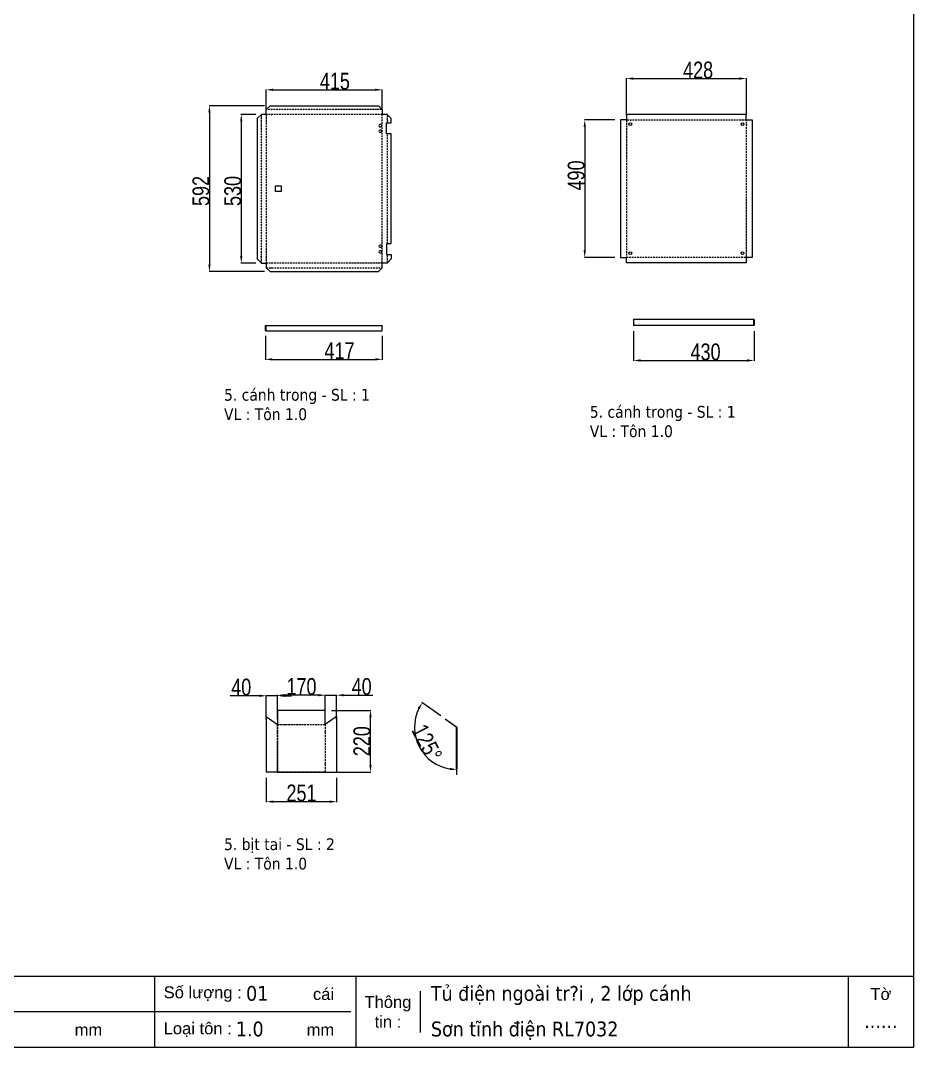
# Model space of a CAD drawing. Header units: inches. Extents: x 21 to 136330, y 8 to 58290.
# Drawn here: x 17572 to 20756, y 19901 to 23563 of the extents above; entities that cross this region are included whole.
import ezdxf
from ezdxf.enums import TextEntityAlignment as Align

# ---------------------------------------------------------------- set-up
doc = ezdxf.new("R2010")
doc.units = ezdxf.units.IN
doc.header["$MEASUREMENT"] = 0
doc.linetypes.add('HIDDEN', pattern=[9.525, 6.35, -3.175])
doc.layers.add('0 TĂNG CỨNG', color=7, linetype='Continuous', lineweight=15)
doc.layers.add('@.0.DM. NÉT ĐỨT', color=8, linetype='HIDDEN', lineweight=9)
doc.layers.add('@.0.DM. NÉT CHÍNH', color=7, linetype='Continuous')
doc.layers.add('@.DM. ĐIỂM DẤU', color=1, linetype='Continuous')
doc.layers.add('@.DM. KÍCH THƯỚC', color=8, linetype='Continuous', transparency=0.2)
doc.layers.add('@.DM. KÍCH THƯỚC @ 1', color=8, linetype='Continuous', transparency=0.2)
doc.styles.add('ARIAL', font='arial.ttf')
doc.styles.add('Note Text (ISO)', font='tahoma.ttf')
doc.styles.add('roman', font='roman.shx', dxfattribs={"width": 0.8})
doc.styles.add('Tahoma (Input Text)', font='tahoma.ttf')
doc.dimstyles.new('Kích thước Duy Mạnh', dxfattribs={"dimtxt": 30, "dimasz": 25, "dimexe": 1.25, "dimexo": 20, "dimtad": 1, "dimdec": 1, "dimtxsty": 'roman', "dimcen": 2.5, "dimclrd": 8, "dimclre": 8, "dimclrt": 2, "dimadec": 0, "dimazin": 0, "dimtfac": 1, "dimtdec": 1, "dimtix": 1, "dimtmove": 0, "dimatfit": 3, "dimfxl": 1, "dimtfillclr": 1, "dimarcsym": 0})

# ---------------------------------------------------------------- blocks, each defined once
blk = doc.blocks.new('*D1164')
at = {"layer": '@.DM. KÍCH THƯỚC', "color": 8, "lineweight": -2, "transparency": 16777216}
for p, q in [((18410.9, 23228.1), (18357.7, 23228.1)), ((18410.9, 22698.1), (18357.7, 22698.1))]:
    blk.add_line(p, q, dxfattribs=at)
at = {"layer": '@.DM. KÍCH THƯỚC', "lineweight": -2, "transparency": 16777216}
blk.add_line((18358.9, 23203.1), (18358.9, 22723.1), dxfattribs=at)
at = {"layer": '@.DM. KÍCH THƯỚC', "transparency": 16777216}
for points in [[(18354.7, 23203.1), (18363.1, 23203.1), (18358.9, 23228.1)], [(18354.7, 22723.1), (18363.1, 22723.1), (18358.9, 22698.1)]]:
    blk.add_solid(points, dxfattribs=at)
at = {"layer": 'Defpoints', "color": 0, "transparency": 16777216}
for p in [(18430.9, 23228.1), (18358.9, 22698.1), (18430.9, 22698.1)]:
    blk.add_point(p, dxfattribs=at)
at = {"layer": '@.DM. KÍCH THƯỚC', "color": 2, "transparency": 16777216, "insert": (18298.3, 22901.4), "char_height": 60, "attachment_point": 1, "rotation": 90, "style": 'roman'}
blk.add_mtext('530', dxfattribs=at)
blk = doc.blocks.new('*D1165')
at = {"layer": '@.DM. KÍCH THƯỚC', "color": 8, "lineweight": -2, "transparency": 16777216}
for p, q in [((18441.5, 23258.9), (18244.3, 23258.9)), ((18441.5, 22667.3), (18244.3, 22667.3))]:
    blk.add_line(p, q, dxfattribs=at)
at = {"layer": '@.DM. KÍCH THƯỚC', "lineweight": -2, "transparency": 16777216}
blk.add_line((18245.5, 23233.9), (18245.5, 22692.3), dxfattribs=at)
at = {"layer": '@.DM. KÍCH THƯỚC', "transparency": 16777216}
for points in [[(18241.3, 23233.9), (18249.7, 23233.9), (18245.5, 23258.9)], [(18241.3, 22692.3), (18249.7, 22692.3), (18245.5, 22667.3)]]:
    blk.add_solid(points, dxfattribs=at)
at = {"layer": 'Defpoints', "color": 0, "transparency": 16777216}
for p in [(18461.5, 23258.9), (18245.5, 22667.3), (18461.5, 22667.3)]:
    blk.add_point(p, dxfattribs=at)
at = {"layer": '@.DM. KÍCH THƯỚC', "color": 2, "transparency": 16777216, "insert": (18184.9, 22901.4), "char_height": 60, "attachment_point": 1, "rotation": 90, "style": 'roman'}
blk.add_mtext('592', dxfattribs=at)
blk = doc.blocks.new('*D1168')
at = {"layer": '@.DM. KÍCH THƯỚC', "color": 8, "lineweight": -2, "transparency": 16777216}
for p, q in [((18445.2, 22438), (18445.2, 22353.5)), ((18861.8, 22438), (18861.8, 22353.5))]:
    blk.add_line(p, q, dxfattribs=at)
at = {"layer": '@.DM. KÍCH THƯỚC', "lineweight": -2, "transparency": 16777216}
blk.add_line((18470.2, 22354.7), (18836.8, 22354.7), dxfattribs=at)
at = {"layer": '@.DM. KÍCH THƯỚC', "transparency": 16777216}
for points in [[(18470.2, 22358.9), (18470.2, 22350.5), (18445.2, 22354.7)], [(18836.8, 22358.9), (18836.8, 22350.5), (18861.8, 22354.7)]]:
    blk.add_solid(points, dxfattribs=at)
at = {"layer": 'Defpoints', "color": 0, "transparency": 16777216}
for p in [(18445.2, 22458), (18861.8, 22458), (18861.8, 22354.7)]:
    blk.add_point(p, dxfattribs=at)
at = {"layer": '@.DM. KÍCH THƯỚC', "color": 2, "transparency": 16777216, "insert": (18655.7, 22415.3), "char_height": 60, "attachment_point": 1, "style": 'roman'}
blk.add_mtext('417', dxfattribs=at)
blk = doc.blocks.new('*D1179')
at = {"layer": '@.DM. KÍCH THƯỚC', "color": 8, "lineweight": -2, "transparency": 16777216}
for p, q in [((19757.9, 22455.4), (19757.9, 22349.4)), ((20187.9, 22455.4), (20187.9, 22349.4))]:
    blk.add_line(p, q, dxfattribs=at)
at = {"layer": '@.DM. KÍCH THƯỚC', "lineweight": -2, "transparency": 16777216}
blk.add_line((19782.9, 22350.7), (20162.9, 22350.7), dxfattribs=at)
at = {"layer": '@.DM. KÍCH THƯỚC', "transparency": 16777216}
for points in [[(19782.9, 22354.8), (19782.9, 22346.5), (19757.9, 22350.7)], [(20162.9, 22354.8), (20162.9, 22346.5), (20187.9, 22350.7)]]:
    blk.add_solid(points, dxfattribs=at)
at = {"layer": 'Defpoints', "color": 0, "transparency": 16777216}
for p in [(19757.9, 22475.4), (20187.9, 22475.4), (20187.9, 22350.7)]:
    blk.add_point(p, dxfattribs=at)
at = {"layer": '@.DM. KÍCH THƯỚC', "color": 2, "transparency": 16777216, "insert": (19961.2, 22411.3), "char_height": 60, "attachment_point": 1, "style": 'roman'}
blk.add_mtext('430', dxfattribs=at)
blk = doc.blocks.new('*D1180')
at = {"layer": '@.DM. KÍCH THƯỚC', "color": 8, "lineweight": -2, "transparency": 16777216}
for p, q in [((18447.4, 23245.7), (18447.4, 23316.9)), ((18862, 23245.7), (18862, 23316.9))]:
    blk.add_line(p, q, dxfattribs=at)
at = {"layer": '@.DM. KÍCH THƯỚC', "lineweight": -2, "transparency": 16777216}
blk.add_line((18472.4, 23315.6), (18837, 23315.6), dxfattribs=at)
at = {"layer": '@.DM. KÍCH THƯỚC', "transparency": 16777216}
for points in [[(18472.4, 23319.8), (18472.4, 23311.5), (18447.4, 23315.6)], [(18837, 23319.8), (18837, 23311.5), (18862, 23315.6)]]:
    blk.add_solid(points, dxfattribs=at)
at = {"layer": 'Defpoints', "color": 0, "transparency": 16777216}
for p in [(18862, 23315.6), (18447.4, 23225.7), (18862, 23225.7)]:
    blk.add_point(p, dxfattribs=at)
at = {"layer": '@.DM. KÍCH THƯỚC', "color": 2, "transparency": 16777216, "insert": (18639.2, 23376.3), "char_height": 60, "attachment_point": 1, "style": 'roman'}
blk.add_mtext('415', dxfattribs=at)
blk = doc.blocks.new('*D1181')
at = {"layer": '@.DM. KÍCH THƯỚC', "color": 8, "lineweight": -2, "transparency": 16777216}
for p, q in [((19732.3, 23225.7), (19732.3, 23357)), ((20160.2, 23225.7), (20160.2, 23357))]:
    blk.add_line(p, q, dxfattribs=at)
at = {"layer": '@.DM. KÍCH THƯỚC', "lineweight": -2, "transparency": 16777216}
blk.add_line((19757.3, 23355.7), (20135.2, 23355.7), dxfattribs=at)
at = {"layer": '@.DM. KÍCH THƯỚC', "transparency": 16777216}
for points in [[(19757.3, 23359.9), (19757.3, 23351.5), (19732.3, 23355.7)], [(20135.2, 23359.9), (20135.2, 23351.5), (20160.2, 23355.7)]]:
    blk.add_solid(points, dxfattribs=at)
at = {"layer": 'Defpoints', "color": 0, "transparency": 16777216}
for p in [(20160.2, 23355.7), (19732.3, 23205.7), (20160.2, 23205.7)]:
    blk.add_point(p, dxfattribs=at)
at = {"layer": '@.DM. KÍCH THƯỚC', "color": 2, "transparency": 16777216, "insert": (19934.5, 23416.3), "char_height": 60, "attachment_point": 1, "style": 'roman'}
blk.add_mtext('428', dxfattribs=at)
blk = doc.blocks.new('*D1182')
at = {"layer": '@.DM. KÍCH THƯỚC', "color": 8, "lineweight": -2, "transparency": 16777216}
for p, q in [((19691.3, 23208.1), (19582.5, 23208.1)), ((19691.3, 22718.1), (19582.5, 22718.1))]:
    blk.add_line(p, q, dxfattribs=at)
at = {"layer": '@.DM. KÍCH THƯỚC', "lineweight": -2, "transparency": 16777216}
blk.add_line((19583.7, 23183.1), (19583.7, 22743.1), dxfattribs=at)
at = {"layer": '@.DM. KÍCH THƯỚC', "transparency": 16777216}
for points in [[(19579.6, 23183.1), (19587.9, 23183.1), (19583.7, 23208.1)], [(19579.6, 22743.1), (19587.9, 22743.1), (19583.7, 22718.1)]]:
    blk.add_solid(points, dxfattribs=at)
at = {"layer": 'Defpoints', "color": 0, "transparency": 16777216}
for p in [(19711.3, 23208.1), (19583.7, 22718.1), (19711.3, 22718.1)]:
    blk.add_point(p, dxfattribs=at)
at = {"layer": '@.DM. KÍCH THƯỚC', "color": 2, "transparency": 16777216, "insert": (19523.1, 22956.8), "char_height": 60, "attachment_point": 1, "rotation": 90, "style": 'roman'}
blk.add_mtext('490', dxfattribs=at)
blk = doc.blocks.new('KHUNG KT1')
at = {"color": 7}
for p, q in [((7128, -4752), (0, -4752)), ((4052.8, -4752), (4052.8, -5040)), ((4868.8, -4752), (4868.8, -5040)), ((6864, -4752), (6864, -5040)), ((5128.7, -4812), (5128.7, -4980)), ((4848, -4896), (0, -4896))]:
    blk.add_line(p, q, dxfattribs=at)
blk.add_lwpolyline([(0, 0), (7128, 0), (7128, -5040), (0, -5040)], close=True, dxfattribs=at)
at = {"color": 2, "char_height": 48, "style": 'ARIAL'}
for s, insert, width, attachment_point in [('  Số lượng :', (4052.8, -4824), 2202.321, 4), ('cái', (4695, -4824), 2202.321, 4), ('Tờ', (6996, -4824), 264, 5), ('Thông\\Ptin :', (4998.8, -4896), 259.945, 5), ('  Loại tôn :', (4052.8, -4968), 2202.321, 4), ('mm', (3729.5, -4968), 2202.321, 4), ('mm', (4669.3, -4968), 2202.321, 4)]:
    blk.add_mtext(s, dxfattribs=dict(at, insert=insert, width=width, attachment_point=attachment_point))
at = {"color": 1, "style": 'Tahoma (Input Text)', "flags": 8}
for tag, p in [('#01', (328.9, -4851.1)), ('#03', (1514.7, -4846.3)), ('#05', (2819, -4851.1)), ('#07', (4424, -4851.1)), ('#09', (5172.9, -4851.1)), ('#02', (189.8, -4995.1)), ('#04', (1755.3, -4995.1)), ('#06', (2727.8, -4995.1)), ('#08', (4382.7, -4995.1)), ('#10', (5172.9, -4995.1))]:
    blk.add_attdef(tag, p, '', height=60, dxfattribs=at)
blk.add_attdef('#11', text='', height=60, dxfattribs=at).set_placement((6996, -4961.6), align=Align.CENTER)
at = {"layer": '0 TĂNG CỨNG', "color": 1, "style": 'ARIAL'}
blk.add_attdef('#12', (852.8, -4987.6), '', height=60, dxfattribs=at)
blk = doc.blocks.new('*D1207')
at = {"layer": '@.DM. KÍCH THƯỚC', "color": 8, "lineweight": -2, "transparency": 16777216}
for p, q in [((19071.2, 21083.8), (19003.2, 21131.6)), ((19128.1, 20873.1), (19128.1, 20890.8))]:
    blk.add_line(p, q, dxfattribs=at)
at = {"layer": '@.DM. KÍCH THƯỚC', "lineweight": -2, "transparency": 16777216}
blk.add_arc((19128.1, 21043.6), 151.5, 154.2911, 260.5368, dxfattribs=at)
at = {"layer": '@.DM. KÍCH THƯỚC', "transparency": 16777216}
for points in [[(18988, 21111.5), (18995.2, 21107.2), (19004.3, 21130.9)], [(19103.6, 20898.3), (19102.9, 20890), (19128.1, 20892.1)]]:
    blk.add_solid(points, dxfattribs=at)
at = {"layer": 'Defpoints', "color": 0, "transparency": 16777216}
for p in [(19087.5, 21072.2), (18977.6, 21026.3), (19128.1, 21043.6), (19128.1, 21043.6), (19128.1, 20893.1)]:
    blk.add_point(p, dxfattribs=at)
at = {"layer": '@.DM. KÍCH THƯỚC', "color": 2, "transparency": 16777216, "insert": (19020.8, 20987.9), "char_height": 60, "attachment_point": 5, "rotation": 297.4139, "style": 'roman'}
blk.add_mtext('125°', dxfattribs=at)
blk = doc.blocks.new('*D1208')
at = {"layer": '@.DM. KÍCH THƯỚC', "lineweight": -2, "transparency": 16777216}
for p, q in [((18423.3, 21155.2), (18319.3, 21155.2)), ((18488.6, 21155.2), (18448.3, 21155.2)), ((18513.6, 21155.2), (18538.6, 21155.2))]:
    blk.add_line(p, q, dxfattribs=at)
at = {"layer": '@.DM. KÍCH THƯỚC', "color": 8, "lineweight": -2, "transparency": 16777216}
for p, q in [((18448.3, 21070.1), (18448.3, 21156.4)), ((18488.6, 21073.2), (18488.6, 21156.4))]:
    blk.add_line(p, q, dxfattribs=at)
at = {"layer": '@.DM. KÍCH THƯỚC', "transparency": 16777216}
for points in [[(18423.3, 21159.3), (18423.3, 21151), (18448.3, 21155.2)], [(18513.6, 21159.3), (18513.6, 21151), (18488.6, 21155.2)]]:
    blk.add_solid(points, dxfattribs=at)
at = {"layer": 'Defpoints', "color": 0, "transparency": 16777216}
for p in [(18448.3, 21155.2), (18488.6, 21053.2), (18448.3, 21050.1)]:
    blk.add_point(p, dxfattribs=at)
at = {"layer": '@.DM. KÍCH THƯỚC', "color": 2, "transparency": 16777216, "insert": (18358.8, 21185.8), "char_height": 60, "attachment_point": 5, "style": 'roman'}
blk.add_mtext('40', dxfattribs=at)
blk = doc.blocks.new('*D1209')
at = {"layer": '@.DM. KÍCH THƯỚC', "color": 8, "lineweight": -2, "transparency": 16777216}
for p, q in [((18488.6, 21123.2), (18488.6, 21158.5)), ((18658.6, 21123.2), (18658.6, 21158.5))]:
    blk.add_line(p, q, dxfattribs=at)
at = {"layer": '@.DM. KÍCH THƯỚC', "lineweight": -2, "transparency": 16777216}
blk.add_line((18633.6, 21157.2), (18513.6, 21157.2), dxfattribs=at)
at = {"layer": '@.DM. KÍCH THƯỚC', "transparency": 16777216}
for points in [[(18513.6, 21161.4), (18513.6, 21153.1), (18488.6, 21157.2)], [(18633.6, 21161.4), (18633.6, 21153.1), (18658.6, 21157.2)]]:
    blk.add_solid(points, dxfattribs=at)
at = {"layer": 'Defpoints', "color": 0, "transparency": 16777216}
for p in [(18488.6, 21157.2), (18488.6, 21103.2), (18658.6, 21103.2)]:
    blk.add_point(p, dxfattribs=at)
at = {"layer": '@.DM. KÍCH THƯỚC', "color": 2, "transparency": 16777216, "insert": (18573.6, 21187.9), "char_height": 60, "attachment_point": 5, "style": 'roman'}
blk.add_mtext('170', dxfattribs=at)
blk = doc.blocks.new('*D1210')
at = {"layer": '@.DM. KÍCH THƯỚC', "lineweight": -2, "transparency": 16777216}
for p, q in [((18633.6, 21157.2), (18608.6, 21157.2)), ((18658.6, 21157.2), (18698.9, 21157.2)), ((18723.9, 21157.2), (18827.8, 21157.2))]:
    blk.add_line(p, q, dxfattribs=at)
at = {"layer": '@.DM. KÍCH THƯỚC', "color": 8, "lineweight": -2, "transparency": 16777216}
for p, q in [((18658.6, 21073.2), (18658.6, 21158.5)), ((18698.9, 21070.1), (18698.9, 21158.5))]:
    blk.add_line(p, q, dxfattribs=at)
at = {"layer": '@.DM. KÍCH THƯỚC', "transparency": 16777216}
for points in [[(18633.6, 21161.4), (18633.6, 21153.1), (18658.6, 21157.2)], [(18723.9, 21161.4), (18723.9, 21153.1), (18698.9, 21157.2)]]:
    blk.add_solid(points, dxfattribs=at)
at = {"layer": 'Defpoints', "color": 0, "transparency": 16777216}
for p in [(18698.9, 21157.2), (18658.6, 21053.2), (18698.9, 21050.1)]:
    blk.add_point(p, dxfattribs=at)
at = {"layer": '@.DM. KÍCH THƯỚC', "color": 2, "transparency": 16777216, "insert": (18788.3, 21187.9), "char_height": 60, "attachment_point": 5, "style": 'roman'}
blk.add_mtext('40', dxfattribs=at)
blk = doc.blocks.new('*D1211')
at = {"layer": '@.DM. KÍCH THƯỚC', "color": 8, "lineweight": -2, "transparency": 16777216}
for p, q in [((18448.3, 20863.2), (18448.3, 20776.4)), ((18698.9, 20863.2), (18698.9, 20776.4))]:
    blk.add_line(p, q, dxfattribs=at)
at = {"layer": '@.DM. KÍCH THƯỚC', "lineweight": -2, "transparency": 16777216}
blk.add_line((18473.3, 20777.7), (18673.9, 20777.7), dxfattribs=at)
at = {"layer": '@.DM. KÍCH THƯỚC', "transparency": 16777216}
for points in [[(18473.3, 20781.9), (18473.3, 20773.5), (18448.3, 20777.7)], [(18673.9, 20781.9), (18673.9, 20773.5), (18698.9, 20777.7)]]:
    blk.add_solid(points, dxfattribs=at)
at = {"layer": 'Defpoints', "color": 0, "transparency": 16777216}
for p in [(18448.3, 20883.2), (18698.9, 20883.2), (18698.9, 20777.7)]:
    blk.add_point(p, dxfattribs=at)
at = {"layer": '@.DM. KÍCH THƯỚC', "color": 2, "transparency": 16777216, "insert": (18573.6, 20808.3), "char_height": 60, "attachment_point": 5, "style": 'roman'}
blk.add_mtext('251', dxfattribs=at)
blk = doc.blocks.new('*D1212')
at = {"layer": '@.DM. KÍCH THƯỚC', "color": 8, "lineweight": -2, "transparency": 16777216}
for p, q in [((18680.7, 21103.2), (18821, 21103.2)), ((18680.7, 20883.2), (18821, 20883.2))]:
    blk.add_line(p, q, dxfattribs=at)
at = {"layer": '@.DM. KÍCH THƯỚC', "lineweight": -2, "transparency": 16777216}
blk.add_line((18819.8, 20908.2), (18819.8, 21078.2), dxfattribs=at)
at = {"layer": '@.DM. KÍCH THƯỚC', "transparency": 16777216}
for points in [[(18815.6, 21078.2), (18823.9, 21078.2), (18819.8, 21103.2)], [(18815.6, 20908.2), (18823.9, 20908.2), (18819.8, 20883.2)]]:
    blk.add_solid(points, dxfattribs=at)
at = {"layer": 'Defpoints', "color": 0, "transparency": 16777216}
for p in [(18660.7, 21103.2), (18819.8, 21103.2), (18660.7, 20883.2)]:
    blk.add_point(p, dxfattribs=at)
at = {"layer": '@.DM. KÍCH THƯỚC', "color": 2, "transparency": 16777216, "insert": (18789.2, 20993.2), "char_height": 60, "attachment_point": 5, "rotation": 90, "style": 'roman'}
blk.add_mtext('220', dxfattribs=at)

msp = doc.modelspace()

# ---------------------------------------------------------------- linework, layer by layer
at = {"lineweight": -2}
for p, q in [((18658.5767, 21103.2288), (18488.5767, 21103.2288)), ((18488.5767, 21103.2288), (18488.5767, 21053.2288)), ((18658.5767, 21053.2288), (18658.5767, 21103.2288)), ((18448.2924, 21081.5131), (18488.5767, 21053.2288)), ((18448.2924, 21081.5131), (18448.2924, 20883.2288)), ((18698.861, 21081.5131), (18658.5767, 21053.2288)), ((18698.861, 21081.5131), (18698.861, 20883.2288)), ((18488.5767, 20883.2288), (18448.2924, 20883.2288)), ((18488.5767, 20883.2288), (18658.5767, 20883.2288)), ((18658.5767, 20883.2288), (18698.861, 20883.2288))]:
    msp.add_line(p, q, dxfattribs=at)
msp.add_lwpolyline([(19087.5044, 21072.2437), (19128.1401, 21043.608), (19128.1401, 20893.1109), (19126.9401, 20893.1109), (19126.9401, 21043.1109), (19086.6559, 21071.3952)], close=True, dxfattribs=at)
at = {"layer": '@.0.DM. NÉT CHÍNH', "color": 0}
for p, q in [((19759.1382, 22494.9623), (19757.9382, 22494.9623)), ((19757.9382, 22494.9623), (19757.9382, 22475.3623)), ((19759.1382, 22475.3623), (19759.1382, 22494.9623)), ((19760.3382, 22494.9623), (19759.3382, 22494.9623)), ((19759.3382, 22475.3623), (19759.3382, 22494.9623)), ((19760.3382, 22497.3623), (19760.3382, 22496.1623)), ((19760.3382, 22497.3623), (20185.5382, 22497.3623)), ((19760.3382, 22496.1623), (19760.3382, 22494.9623)), ((20185.5382, 22496.1623), (19760.3382, 22496.1623)), ((19767.9382, 22496.1623), (19767.9382, 22497.3623)), ((19777.9382, 22496.1623), (19777.9382, 22497.3623)), ((20167.9382, 22496.1623), (20167.9382, 22497.3623)), ((20177.9382, 22496.1623), (20177.9382, 22497.3623)), ((20185.5382, 22496.1623), (20185.5382, 22497.3623)), ((20185.5382, 22494.9623), (20185.5382, 22496.1623)), ((20186.5382, 22494.9623), (20185.5382, 22494.9623)), ((20186.5382, 22494.9623), (20186.5382, 22475.3623)), ((20186.7382, 22475.3623), (20186.7382, 22494.9623)), ((20186.7382, 22494.9623), (20187.9382, 22494.9623)), ((20187.9382, 22494.9623), (20187.9382, 22475.3623)), ((18445.1572, 22457.979), (18445.1572, 22473.179)), ((18445.1572, 22473.179), (18446.3572, 22473.179)), ((18446.3572, 22457.979), (18445.1572, 22457.979)), ((18446.3572, 22473.179), (18446.3572, 22457.979)), ((18446.5572, 22457.979), (18446.5572, 22473.179)), ((18447.5572, 22457.979), (18446.5572, 22457.979)), ((18447.628, 22475.579), (18447.5572, 22475.579)), ((18447.5572, 22475.5661), (18447.5572, 22475.579)), ((18447.5572, 22475.188), (18447.5572, 22475.5661)), ((18447.5572, 22474.379), (18447.5572, 22475.188)), ((18447.5572, 22474.379), (18447.628, 22474.379)), ((18447.5572, 22457.979), (18447.5572, 22456.779)), ((18447.5572, 22456.779), (18447.5572, 22455.579)), ((18447.5572, 22456.779), (18859.3572, 22456.779)), ((18859.3572, 22455.579), (18447.5572, 22455.579)), ((18447.628, 22475.579), (18859.2865, 22475.579)), ((18447.628, 22474.379), (18447.628, 22475.579)), ((18859.2865, 22474.379), (18447.628, 22474.379)), ((18460.1572, 22474.379), (18460.1572, 22475.579)), ((18460.228, 22474.379), (18460.228, 22475.579)), ((18846.6865, 22474.379), (18846.6865, 22475.579)), ((18846.7572, 22474.379), (18846.7572, 22475.579)), ((18848.2572, 22455.579), (18848.2572, 22456.779)), ((18859.2572, 22455.579), (18859.2572, 22456.779)), ((18859.2865, 22474.379), (18859.2865, 22475.579)), ((18859.3572, 22475.579), (18859.2865, 22475.579)), ((18859.3572, 22474.379), (18859.2865, 22474.379)), ((18859.3572, 22475.5661), (18859.3572, 22475.579)), ((18859.3572, 22475.188), (18859.3572, 22475.5661)), ((18859.3572, 22474.379), (18859.3572, 22475.188)), ((18859.3572, 22456.779), (18859.3572, 22457.979)), ((18860.3572, 22457.979), (18859.3572, 22457.979)), ((18859.3572, 22455.579), (18859.3572, 22456.779)), ((18860.3572, 22473.179), (18860.3572, 22457.979)), ((18860.5572, 22473.179), (18860.5572, 22457.979)), ((18861.7572, 22473.179), (18860.5572, 22473.179)), ((18861.7572, 22472.079), (18860.5572, 22472.079)), ((18860.5572, 22457.979), (18861.7572, 22457.979)), ((18861.7572, 22457.979), (18861.7572, 22473.179)), ((19757.9382, 22475.3623), (19759.1382, 22475.3623)), ((20186.5382, 22475.3623), (19759.3382, 22475.3623)), ((20187.9382, 22475.3623), (20186.7382, 22475.3623))]:
    msp.add_line(p, q, dxfattribs=at)
for points in [[(18447.8054, 23227.0844), (18447.8054, 23228.1067), (18447.8054, 23245.2646), (18461.4761, 23258.9353), (18847.9347, 23258.9353), (18861.6054, 23245.2646), (18861.6054, 23228.1067), (18861.6054, 23227.0844)], [(18447.8054, 23228.1067), (18430.6474, 23228.1067), (18415.5767, 23213.036), (18415.5767, 22713.1774), (18430.6474, 22698.1067), (18447.8054, 22698.1067)], [(18877.4197, 22768.1067), (18893.834, 22768.1067), (18893.834, 23158.1067), (18877.4197, 23158.1067), (18877.4197, 23198.1067), (18893.834, 23198.1067), (18893.834, 23213.036), (18878.7633, 23228.1067), (18861.6054, 23228.1067)], [(20159.8094, 23208.1067), (20159.8094, 23228.021), (19732.6094, 23228.021), (19732.6094, 23208.1067)], [(19732.6094, 23207.0965), (19732.6094, 23208.1067), (19711.295, 23208.1067), (19711.295, 22718.1067), (19732.6094, 22718.1067), (19732.6094, 22719.1168)], [(20159.8094, 23207.0965), (20159.8094, 23208.1067), (20181.1237, 23208.1067), (20181.1237, 22718.1067), (20159.8094, 22718.1067), (20159.8094, 22719.1168)], [(18877.4197, 22768.1067), (18877.4197, 22728.1067), (18893.834, 22728.1067), (18893.834, 22713.1774), (18878.7633, 22698.1067), (18861.6054, 22698.1067)], [(20159.8094, 22718.1067), (20159.8094, 22698.1923), (19732.6094, 22698.1923), (19732.6094, 22718.1067)], [(18447.8054, 22699.1289), (18447.8054, 22698.1067), (18447.8054, 22680.9487), (18461.4761, 22667.278), (18847.9347, 22667.278), (18861.6054, 22680.9487), (18861.6054, 22698.1067), (18861.6054, 22699.1289)]]:
    msp.add_lwpolyline(points, dxfattribs=at)
for points in [[(18853.5054, 23184.1067), (18856.5054, 23184.1067, 1), (18856.5054, 23192.1067), (18853.5054, 23192.1067, 1)], [(18853.5054, 23164.1067), (18856.5054, 23164.1067, 1), (18856.5054, 23172.1067), (18853.5054, 23172.1067, 1)], [(18853.5054, 22754.1067), (18856.5054, 22754.1067, 1), (18856.5054, 22762.1067), (18853.5054, 22762.1067, 1)], [(18853.5054, 22734.1067), (18856.5054, 22734.1067, 1), (18856.5054, 22742.1067), (18853.5054, 22742.1067, 1)]]:
    msp.add_lwpolyline(points, format="xyb", close=True, dxfattribs=at)
at = {"layer": '@.0.DM. NÉT CHÍNH'}
msp.add_lwpolyline([(18483.6447, 22973.6067), (18498.6447, 22973.6067, -0.414213562), (18501.6447, 22970.6067), (18501.6447, 22955.6067, -0.414213562), (18498.6447, 22952.6067), (18483.6447, 22952.6067, -0.414213562), (18480.6447, 22955.6067), (18480.6447, 22970.6067, -0.414213562)], format="xyb", close=True, dxfattribs=at)
at = {"layer": '@.0.DM. NÉT CHÍNH', "color": 0}
for centre in [(19746.2094, 23193.1067), (20146.2094, 23193.1067), (19746.2094, 22733.1067), (19746.2094, 22733.1067), (20146.2094, 22733.1067), (20146.2094, 22733.1067)]:
    msp.add_circle(centre, 5, dxfattribs=at)
for centre, radius, start, end in [((19760.3382, 22494.9623), 2.4, 150, 180), ((19760.3382, 22494.9623), 2.4, 90, 150), ((19760.3382, 22494.9623), 1.2, 90, 180), ((20185.5382, 22494.9623), 2.4, 30, 90), ((20185.5382, 22494.9623), 1.2, 0, 90), ((20185.5382, 22494.9623), 2.4, 0, 30), ((18447.5572, 22457.979), 2.4, 180, 210), ((18447.5572, 22457.979), 2.4, 210, 270), ((18447.5572, 22457.979), 1.2, 180, 270), ((18859.3572, 22457.979), 1.2, 270, 0), ((18859.3572, 22457.979), 2.4, 270, 330), ((18859.3572, 22457.979), 2.4, 330, 0)]:
    msp.add_arc(centre, radius, start, end, dxfattribs=at)
for points in [[(18445.1572, 22473.179), (18445.1572, 22473.6144), (18445.2775, 22474.0304), (18445.4788, 22474.379)], [(18447.628, 22474.379), (18447.271, 22474.379), (18446.9141, 22473.8074), (18446.5572, 22473.179)], [(18446.5572, 22473.179), (18446.6508, 22473.5084), (18446.7452, 22473.8404), (18446.8379, 22474.1395)], [(18447.4525, 22474.3745), (18447.2336, 22474.3553), (18447.0176, 22474.2716), (18446.836, 22474.135)], [(18446.8379, 22474.1395), (18446.8631, 22474.2208), (18446.889, 22474.3022), (18446.9141, 22474.379)], [(18446.9141, 22474.379), (18447.15, 22475.0981), (18447.39, 22475.579), (18447.628, 22475.579)], [(18447.5572, 22474.379), (18447.5223, 22474.379), (18447.4874, 22474.3775), (18447.4525, 22474.3745)], [(18859.2865, 22475.579), (18859.5245, 22475.579), (18859.7645, 22475.0981), (18860.0003, 22474.379)], [(18860.3572, 22473.179), (18860.0003, 22473.8074), (18859.6434, 22474.379), (18859.2865, 22474.379)], [(18859.3572, 22475.579), (18860.1706, 22475.579), (18860.9928, 22475.1462), (18861.4357, 22474.379)], [(18860.0003, 22474.379), (18860.0255, 22474.3022), (18860.0514, 22474.2208), (18860.0766, 22474.1395)], [(18860.0766, 22474.1395), (18860.1693, 22473.8404), (18860.2637, 22473.5084), (18860.3572, 22473.179)], [(18860.5572, 22473.179), (18860.5572, 22473.5765), (18860.3576, 22473.9183), (18860.0776, 22474.1332)]]:
    msp.add_open_spline(points, degree=3, dxfattribs=at)
for points, knots in [([(18445.4788, 22474.379), (18445.6943, 22474.7524), (18446.0015, 22475.0508), (18446.3516, 22475.2543), (18446.7214, 22475.4691), (18447.1395, 22475.579), (18447.5572, 22475.579)], [-0.6876596602, -0.6876596602, -0.6876596602, -0.6876596602, -0.3531962974, -0.3531962974, -0.3531962974, 0, 0, 0, 0]), ([(18446.836, 22474.135), (18446.6395, 22473.9873), (18446.4833, 22473.7777), (18446.407, 22473.5209), (18446.3747, 22473.4125), (18446.3572, 22473.297), (18446.3572, 22473.179)], [0.4297765662, 0.4297765662, 0.4297765662, 0.4297765662, 0.8307506374, 0.8307506374, 0.8307506374, 1, 1, 1, 1]), ([(18860.0776, 22474.1332), (18859.9497, 22474.2314), (18859.805, 22474.3031), (18859.6549, 22474.3415), (18859.5574, 22474.3665), (18859.4573, 22474.379), (18859.3572, 22474.379)], [0.5702234338, 0.5702234338, 0.5702234338, 0.5702234338, 0.8307506369, 0.8307506369, 0.8307506369, 1, 1, 1, 1]), ([(18861.4357, 22474.379), (18861.4441, 22474.3645), (18861.4523, 22474.3499), (18861.4604, 22474.3351), (18861.6469, 22473.9958), (18861.7572, 22473.5963), (18861.7572, 22473.179)], [-0.3123403398, -0.3123403398, -0.3123403398, -0.3123403398, -0.2993322381, -0.2993322381, -0.2993322381, 0, 0, 0, 0])]:
    msp.add_open_spline(points, degree=3, knots=knots, dxfattribs=at)
at = {"layer": '@.0.DM. NÉT ĐỨT'}
for p, q in [((18429.5339, 23227.1198), (18429.5339, 22699.0935)), ((18861.07, 23244.9782), (18448.3407, 23244.9782)), ((18879.8769, 23198.1067), (18879.8769, 23227.1198)), ((18879.8769, 22768.1067), (18879.8769, 23158.1067)), ((18879.8769, 22699.0935), (18879.8769, 22728.1067)), ((18448.3407, 22681.2352), (18861.07, 22681.2352)), ((18488.5767, 21053.2288), (18658.5767, 21053.2288)), ((18488.5767, 21053.2288), (18488.5767, 20883.2288)), ((18658.5767, 21053.2288), (18658.5767, 20883.2288))]:
    msp.add_line(p, q, dxfattribs=at)
for points in [[(18861.9625, 22699.1495), (18861.9625, 23227.0638), (18447.4482, 23227.0638), (18447.4482, 22699.1495)], [(20160.1665, 23207.0638), (19732.2522, 23207.0638), (19732.2522, 22719.1495), (20160.1665, 22719.1495)], [(18488.5767, 21053.2288), (18658.5767, 21053.2288), (18658.5767, 20883.2288), (18488.5767, 20883.2288)]]:
    msp.add_lwpolyline(points, close=True, dxfattribs=at)
at = {"layer": '@.DM. ĐIỂM DẤU'}
for p, q in [((18464.3915, 23244.9782), (18466.3915, 23244.9782)), ((18465.454, 23227.0638), (18467.454, 23227.0638)), ((18843.9567, 23227.0638), (18841.9567, 23227.0638)), ((18845.0192, 23244.9782), (18843.0192, 23244.9782)), ((18429.5339, 23207.202), (18429.5339, 23205.202)), ((18447.4482, 23208.8092), (18447.4482, 23206.8092)), ((18861.9625, 23208.8092), (18861.9625, 23206.8092)), ((18879.8769, 23207.202), (18879.8769, 23205.202)), ((19732.2522, 23193.2991), (19732.2522, 23191.2991)), ((19746.3224, 23207.0638), (19748.3224, 23207.0638)), ((20146.0963, 23207.0638), (20144.0963, 23207.0638)), ((20160.1665, 23193.2991), (20160.1665, 23191.2991)), ((18429.5339, 22719.0114), (18429.5339, 22721.0114)), ((18447.4482, 22717.4041), (18447.4482, 22719.4041)), ((18861.9625, 22717.4041), (18861.9625, 22719.4041)), ((18879.8769, 22719.0114), (18879.8769, 22721.0114)), ((19732.2522, 22732.9142), (19732.2522, 22734.9142)), ((19746.3224, 22719.1495), (19748.3224, 22719.1495)), ((20146.0963, 22719.1495), (20144.0963, 22719.1495)), ((20160.1665, 22732.9142), (20160.1665, 22734.9142)), ((18464.3915, 22681.2352), (18466.3915, 22681.2352)), ((18465.454, 22699.1495), (18467.454, 22699.1495)), ((18843.9567, 22699.1495), (18841.9567, 22699.1495)), ((18845.0192, 22681.2352), (18843.0192, 22681.2352)), ((18516.0634, 21053.2288), (18518.0634, 21053.2288)), ((18630.2712, 21053.2288), (18632.2712, 21053.2288)), ((18488.5767, 21025.8892), (18488.5767, 21027.8892)), ((18658.5767, 21024.6499), (18658.5767, 21026.6499)), ((18488.5767, 20908.2463), (18488.5767, 20910.2463)), ((18658.5767, 20910.0597), (18658.5767, 20912.0597))]:
    msp.add_line(p, q, dxfattribs=at)

# ---------------------------------------------------------------- block references
at = {"layer": '0 TĂNG CỨNG', "color": 1}
ref = msp.add_blockref('KHUNG KT1', (14482.0575, 24337.5899), dxfattribs=dict(at, xscale=0.8802084669719292, yscale=0.8802084669719292, zscale=0.8802084669719292))
ref.add_attrib('#07', '01', (18376.1128, 20067.6453), dxfattribs={"layer": '0', "color": 1, "height": 52.81251, "style": 'Tahoma (Input Text)'})
ref.add_attrib('#08', '1.0', (18339.7065, 19940.8953), dxfattribs={"layer": '0', "color": 1, "height": 52.81251, "style": 'Tahoma (Input Text)'})
ref.add_attrib('#10', 'Sơn tĩnh điện RL7032', (19035.2878, 19940.8953), dxfattribs={"layer": '0', "color": 1, "height": 52.812508, "style": 'Tahoma (Input Text)'})
ref.add_attrib('#09', 'Tủ điện ngoài tr?i , 2 lớp cánh', (19035.2878, 20067.6453), dxfattribs={"layer": '0', "color": 1, "height": 52.812508, "style": 'Tahoma (Input Text)'})
ref.add_attrib('#11', '......', dxfattribs={"layer": '0', "color": 1, "height": 52.81251, "style": 'Tahoma (Input Text)'}).set_placement((20639.9816, 19970.317), align=Align.CENTER)

# ---------------------------------------------------------------- texts
at = {"layer": '@.0.DM. NÉT CHÍNH', "color": 2, "char_height": 41.999999, "width": 551.411705, "attachment_point": 1, "line_spacing_factor": 0.987884, "style": 'Note Text (ISO)'}
for s, insert in [('5. cánh trong - SL : 1\\PVL : Tôn 1.0', (18297.4311, 22249.3604)), ('5. cánh trong - SL : 1\\PVL : Tôn 1.0', (19601.9129, 22188.5414)), ('5. bịt tai - SL : 2\\PVL : Tôn 1.0', (18297.4311, 20647.0185))]:
    msp.add_mtext(s, dxfattribs=dict(at, insert=insert))

# ---------------------------------------------------------------- dimensions: what is measured, and where the dimension line sits
at = {"layer": '@.DM. KÍCH THƯỚC @ 1', "color": 0}
for base, p1, p2, angle, picture, middle in [((20160.1665, 23355.7067), (19732.2522, 23205.7067), (20160.1665, 23205.7067), 180, '*D1181', (19996.2094, 23355.7067)), ((18861.9625, 23315.6341), (18447.4482, 23225.7067), (18861.9625, 23225.7067), 180, '*D1180', (18696.3139, 23315.6341)), ((18245.51, 22667.278), (18461.4761, 23258.9353), (18461.4761, 22667.278), 270, '*D1165', (18245.51, 22963.1067)), ((18358.9057, 22698.1067), (18430.891, 23228.1067), (18430.891, 22698.1067), 90, '*D1164', (18358.9057, 22963.1067)), ((19583.7464, 22718.1067), (19711.295, 23208.1067), (19711.295, 22718.1067), 90, '*D1182', (19583.7464, 23018.5405)), ((20187.9382, 22350.6729), (19757.9382, 22475.3623), (20187.9382, 22475.3623), 180, '*D1179', (20022.9382, 22350.6729))]:
    dim = msp.add_linear_dim(base=base, p1=p1, p2=p2, angle=angle, dimstyle='Kích thước Duy Mạnh', override={"dimscale": 1, "dimtxt": 60, "dimdec": 0, "dimclrd": 256, "dimtdec": 0, "dimtix": 1, "dimtofl": 0, "dimtmove": 0, "dimatfit": 1}, dxfattribs=at)
    dim.commit()
    dim.dimension.update_dxf_attribs({"geometry": picture, "text_midpoint": middle, "dimtype": 128})
for base, p1, p2, override, picture, middle in [((18861.7572, 22354.7133), (18445.1572, 22457.979), (18861.7572, 22457.979), {"dimscale": 1, "dimtxt": 60, "dimdec": 0, "dimclrd": 256, "dimtdec": 0, "dimtix": 1, "dimtofl": 0, "dimtmove": 0, "dimatfit": 1}, '*D1168', (18712.8233, 22354.7133)), ((18448.2924, 21155.1544), (18488.5767, 21053.2288), (18448.2924, 21050.0559), {"dimscale": 1, "dimtxt": 60, "dimdec": 0, "dimclrd": 256, "dimtdec": 0, "dimtix": 1, "dimtofl": 1, "dimtmove": 0, "dimatfit": 1}, '*D1208', (18358.8103, 21155.1544)), ((18698.861, 21157.2377), (18658.5767, 21053.2288), (18698.861, 21050.0559), {"dimscale": 1, "dimtxt": 60, "dimdec": 0, "dimclrd": 256, "dimtdec": 0, "dimtix": 1, "dimtofl": 1, "dimtmove": 0, "dimatfit": 1}, '*D1210', (18788.3431, 21157.2377))]:
    dim = msp.add_linear_dim(base=base, p1=p1, p2=p2, dimstyle='Kích thước Duy Mạnh', override=override, dxfattribs=at)
    dim.commit()
    dim.dimension.update_dxf_attribs({"geometry": picture, "text_midpoint": middle, "dimtype": 128})
for base, p1, p2, picture, middle in [((18488.5767, 21157.2377), (18658.5767, 21103.2288), (18488.5767, 21103.2288), '*D1209', (18573.5767, 21187.8627)), ((18698.861, 20777.6963), (18448.2924, 20883.2288), (18698.861, 20883.2288), '*D1211', (18573.5767, 20808.3213))]:
    dim = msp.add_linear_dim(base=base, p1=p1, p2=p2, dimstyle='Kích thước Duy Mạnh', override={"dimscale": 1, "dimtxt": 60, "dimdec": 0, "dimclrd": 256, "dimtdec": 0, "dimtix": 1, "dimtofl": 1, "dimtmove": 0, "dimatfit": 1}, dxfattribs=at)
    dim.commit()
    dim.dimension.update_dxf_attribs({"geometry": picture, "text_midpoint": middle})
dim = msp.add_angular_dim_2l(base=(18977.5934, 21026.3171), line1=((19128.1401, 21043.608), (19128.1401, 20893.1109)), line2=((19087.5044, 21072.2437), (19128.1401, 21043.608)), dimstyle='Kích thước Duy Mạnh', override={"dimscale": 1, "dimtxt": 60, "dimdec": 0, "dimclrd": 256, "dimtdec": 0, "dimtix": 1, "dimtofl": 1, "dimtmove": 0, "dimatfit": 1}, dxfattribs=at)
dim.commit()
dim.dimension.update_dxf_attribs({"geometry": '*D1207', "text_midpoint": (19020.8066, 20987.9384)})
dim = msp.add_linear_dim(base=(18819.7756, 21103.2288), p1=(18660.6818, 20883.2288), p2=(18660.6818, 21103.2288), angle=90, dimstyle='Kích thước Duy Mạnh', override={"dimscale": 1, "dimtxt": 60, "dimdec": 0, "dimclrd": 256, "dimtdec": 0, "dimtix": 1, "dimtofl": 1, "dimtmove": 0, "dimatfit": 1}, dxfattribs=at)
dim.commit()
dim.dimension.update_dxf_attribs({"geometry": '*D1212', "text_midpoint": (18789.1506, 20993.2288)})

doc.saveas('drawing.dxf')
